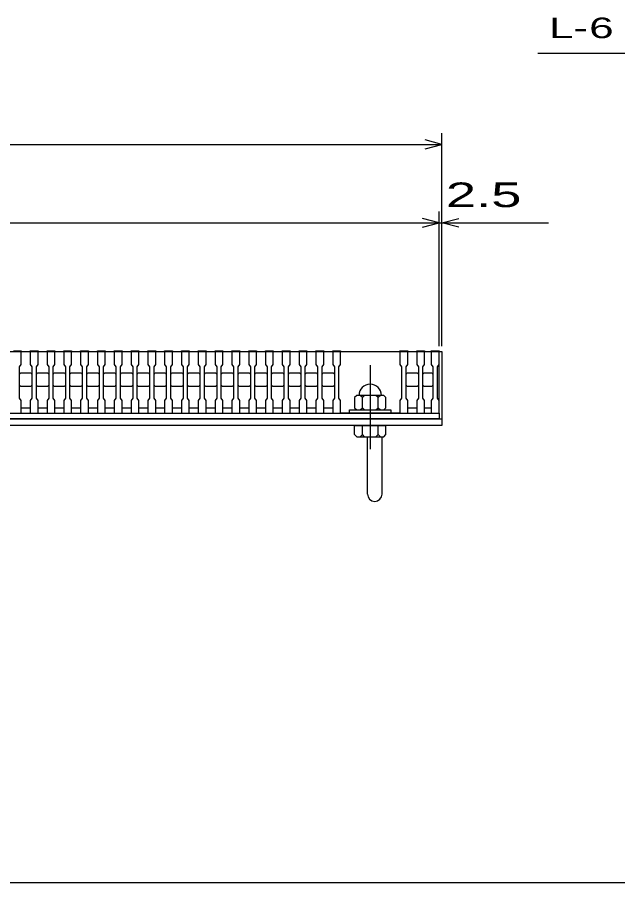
# Model space of a CAD drawing. Units: millimetres, scale not verified. Extents: x -1820 to 1731, y -1282 to 1054.
# Drawn here: x -730 to -194, y -1146 to -374 of the extents above; entities that cross this region are included whole.
import ezdxf
from ezdxf.enums import TextEntityAlignment as Align

# ---------------------------------------------------------------- set-up
doc = ezdxf.new("R2010")
doc.units = ezdxf.units.MM
doc.header["$LTSCALE"] = 10
doc.linetypes.add('CHAIN', pattern=[18.5, 12, -1.5, 3.5, -1.5])
for name, color, linetype, lineweight in [('0_2', 150, 'Continuous', 25), ('16', 3, 'Continuous', 25), ('19', 6, 'Continuous', 25), ('22', 4, 'Continuous', 25)]:
    doc.layers.add(name, color=color, linetype=linetype, lineweight=lineweight)
doc.styles.add('ベクトル', font='')
doc.styles.get('ベクトル').set_extended_font_data('ベクトル')

msp = doc.modelspace()

# ---------------------------------------------------------------- linework, layer by layer
at = {"layer": '0_2'}
msp.add_line((1731, -1146.5), (-1729, -1146.5), dxfattribs=at)
at = {"layer": '16'}
for p, q in [((-733, -671.8), (-726, -671.8)), ((-726, -671.8), (-726, -672.5)), ((-718, -672.5), (-718, -671.8)), ((-718, -671.8), (-711, -671.8)), ((-711, -671.8), (-711, -672.5)), ((-703, -672.5), (-703, -671.8)), ((-703, -671.8), (-696, -671.8)), ((-696, -671.8), (-696, -672.5)), ((-688, -672.5), (-688, -671.8)), ((-688, -671.8), (-681, -671.8)), ((-681, -671.8), (-681, -672.5)), ((-673, -672.5), (-673, -671.8)), ((-673, -671.8), (-666, -671.8)), ((-666, -671.8), (-666, -672.5)), ((-658, -672.5), (-658, -671.8)), ((-658, -671.8), (-651, -671.8)), ((-651, -671.8), (-651, -672.5)), ((-643, -672.5), (-643, -671.8)), ((-643, -671.8), (-636, -671.8)), ((-636, -671.8), (-636, -672.5)), ((-628, -672.5), (-628, -671.8)), ((-628, -671.8), (-621, -671.8)), ((-621, -671.8), (-621, -672.5)), ((-613, -672.5), (-613, -671.8)), ((-613, -671.8), (-606, -671.8)), ((-606, -671.8), (-606, -672.5)), ((-598, -672.5), (-598, -671.8)), ((-598, -671.8), (-591, -671.8)), ((-591, -671.8), (-591, -672.5)), ((-583, -672.5), (-583, -671.8)), ((-583, -671.8), (-576, -671.8)), ((-576, -671.8), (-576, -672.5)), ((-568, -672.5), (-568, -671.8)), ((-568, -671.8), (-561, -671.8)), ((-561, -671.8), (-561, -672.5)), ((-553, -672.5), (-553, -671.8)), ((-553, -671.8), (-546, -671.8)), ((-546, -671.8), (-546, -672.5)), ((-538, -672.5), (-538, -671.8)), ((-538, -671.8), (-531, -671.8)), ((-531, -671.8), (-531, -672.5)), ((-523, -672.5), (-523, -671.8)), ((-523, -671.8), (-516, -671.8)), ((-516, -671.8), (-516, -672.5)), ((-508, -672.5), (-508, -671.8)), ((-508, -671.8), (-501, -671.8)), ((-501, -671.8), (-501, -672.5)), ((-493, -672.5), (-493, -671.8)), ((-493, -671.8), (-486, -671.8)), ((-486, -671.8), (-486, -672.5)), ((-478, -672.5), (-478, -671.8)), ((-478, -671.8), (-471, -671.8)), ((-471, -671.8), (-471, -672.5)), ((-463, -672.5), (-463, -671.8)), ((-463, -671.8), (-456, -671.8)), ((-456, -671.8), (-456, -672.5)), ((-448, -672.5), (-448, -671.8)), ((-448, -671.8), (-441, -671.8)), ((-441, -671.8), (-441, -672.5)), ((-388, -672.5), (-388, -671.8)), ((-388, -671.8), (-381, -671.8)), ((-381, -671.8), (-381, -672.5)), ((-373, -672.5), (-373, -671.8)), ((-373, -671.8), (-366, -671.8)), ((-366, -671.8), (-366, -672.5)), ((-360, -672.5), (-360, -671.8)), ((-360, -671.8), (-353, -671.8)), ((-353, -671.8), (-353, -672.5)), ((-1348, -672.5), (-353, -672.5)), ((-726, -672.5), (-733, -672.5)), ((-726, -684), (-726, -672.5)), ((-718, -672.5), (-718, -684)), ((-711, -672.5), (-718, -672.5)), ((-711, -684), (-711, -672.5)), ((-703, -672.5), (-703, -684)), ((-696, -672.5), (-703, -672.5)), ((-696, -684), (-696, -672.5)), ((-688, -672.5), (-688, -684)), ((-681, -672.5), (-688, -672.5)), ((-681, -684), (-681, -672.5)), ((-673, -672.5), (-673, -684)), ((-666, -672.5), (-673, -672.5)), ((-666, -684), (-666, -672.5)), ((-658, -672.5), (-658, -684)), ((-651, -672.5), (-658, -672.5)), ((-651, -684), (-651, -672.5)), ((-643, -672.5), (-643, -684)), ((-636, -672.5), (-643, -672.5)), ((-636, -684), (-636, -672.5)), ((-628, -672.5), (-628, -684)), ((-621, -672.5), (-628, -672.5)), ((-621, -684), (-621, -672.5)), ((-613, -672.5), (-613, -684)), ((-606, -672.5), (-613, -672.5)), ((-606, -684), (-606, -672.5)), ((-598, -672.5), (-598, -684)), ((-591, -672.5), (-598, -672.5)), ((-591, -684), (-591, -672.5)), ((-583, -672.5), (-583, -684)), ((-576, -672.5), (-583, -672.5)), ((-576, -684), (-576, -672.5)), ((-568, -672.5), (-568, -684)), ((-561, -672.5), (-568, -672.5)), ((-561, -684), (-561, -672.5)), ((-553, -672.5), (-553, -684)), ((-546, -672.5), (-553, -672.5)), ((-546, -684), (-546, -672.5)), ((-538, -672.5), (-538, -684)), ((-531, -672.5), (-538, -672.5)), ((-531, -684), (-531, -672.5)), ((-523, -672.5), (-523, -684)), ((-516, -672.5), (-523, -672.5)), ((-516, -684), (-516, -672.5)), ((-508, -672.5), (-508, -684)), ((-501, -672.5), (-508, -672.5)), ((-501, -684), (-501, -672.5)), ((-493, -672.5), (-493, -684)), ((-486, -672.5), (-493, -672.5)), ((-486, -684), (-486, -672.5)), ((-478, -672.5), (-478, -684)), ((-471, -672.5), (-478, -672.5)), ((-471, -684), (-471, -672.5)), ((-463, -672.5), (-463, -684)), ((-456, -672.5), (-463, -672.5)), ((-456, -684), (-456, -672.5)), ((-448, -672.5), (-448, -684)), ((-441, -672.5), (-448, -672.5)), ((-441, -684), (-441, -672.5)), ((-441, -672.5), (-388, -672.5)), ((-388, -672.5), (-388, -684)), ((-381, -672.5), (-388, -672.5)), ((-381, -684), (-381, -672.5)), ((-373, -672.5), (-373, -684)), ((-366, -672.5), (-373, -672.5)), ((-366, -684), (-366, -672.5)), ((-360, -672.5), (-360, -684)), ((-353, -672.5), (-360, -672.5)), ((-353, -684), (-353, -672.5)), ((-353, -722.5), (-353, -672.5)), ((-727.5, -686), (-726, -684)), ((-727.5, -714), (-727.5, -686)), ((-718, -684), (-716.5, -686)), ((-716.5, -686), (-716.5, -714)), ((-712.5, -686), (-711, -684)), ((-712.5, -714), (-712.5, -686)), ((-703, -684), (-701.5, -686)), ((-701.5, -686), (-701.5, -714)), ((-697.5, -686), (-696, -684)), ((-697.5, -714), (-697.5, -686)), ((-688, -684), (-686.5, -686)), ((-686.5, -686), (-686.5, -714)), ((-682.5, -686), (-681, -684)), ((-682.5, -714), (-682.5, -686)), ((-673, -684), (-671.5, -686)), ((-671.5, -686), (-671.5, -714)), ((-667.5, -686), (-666, -684)), ((-667.5, -714), (-667.5, -686)), ((-658, -684), (-656.5, -686)), ((-656.5, -686), (-656.5, -714)), ((-652.5, -686), (-651, -684)), ((-652.5, -714), (-652.5, -686)), ((-643, -684), (-641.5, -686)), ((-641.5, -686), (-641.5, -714)), ((-637.5, -686), (-636, -684)), ((-637.5, -714), (-637.5, -686)), ((-628, -684), (-626.5, -686)), ((-626.5, -686), (-626.5, -714)), ((-622.5, -686), (-621, -684)), ((-622.5, -714), (-622.5, -686)), ((-613, -684), (-611.5, -686)), ((-611.5, -686), (-611.5, -714)), ((-607.5, -686), (-606, -684)), ((-607.5, -714), (-607.5, -686)), ((-598, -684), (-596.5, -686)), ((-596.5, -686), (-596.5, -714)), ((-592.5, -686), (-591, -684)), ((-592.5, -714), (-592.5, -686)), ((-583, -684), (-581.5, -686)), ((-581.5, -686), (-581.5, -714)), ((-577.5, -686), (-576, -684)), ((-577.5, -714), (-577.5, -686)), ((-568, -684), (-566.5, -686)), ((-566.5, -686), (-566.5, -714)), ((-562.5, -686), (-561, -684)), ((-562.5, -714), (-562.5, -686)), ((-553, -684), (-551.5, -686)), ((-551.5, -686), (-551.5, -714)), ((-547.5, -686), (-546, -684)), ((-547.5, -714), (-547.5, -686)), ((-538, -684), (-536.5, -686)), ((-536.5, -686), (-536.5, -714)), ((-532.5, -686), (-531, -684)), ((-532.5, -714), (-532.5, -686)), ((-523, -684), (-521.5, -686)), ((-521.5, -686), (-521.5, -714)), ((-517.5, -686), (-516, -684)), ((-517.5, -714), (-517.5, -686)), ((-508, -684), (-506.5, -686)), ((-506.5, -686), (-506.5, -714)), ((-502.5, -686), (-501, -684)), ((-502.5, -714), (-502.5, -686)), ((-493, -684), (-491.5, -686)), ((-491.5, -686), (-491.5, -714)), ((-487.5, -686), (-486, -684)), ((-487.5, -714), (-487.5, -686)), ((-478, -684), (-476.5, -686)), ((-476.5, -686), (-476.5, -714)), ((-472.5, -686), (-471, -684)), ((-472.5, -714), (-472.5, -686)), ((-463, -684), (-461.5, -686)), ((-461.5, -686), (-461.5, -714)), ((-457.5, -686), (-456, -684)), ((-457.5, -714), (-457.5, -686)), ((-448, -684), (-446.5, -686)), ((-446.5, -686), (-446.5, -714)), ((-442.5, -686), (-441, -684)), ((-442.5, -714), (-442.5, -686)), ((-388, -684), (-386.5, -686)), ((-386.5, -686), (-386.5, -714)), ((-382.5, -686), (-381, -684)), ((-382.5, -714), (-382.5, -686)), ((-373, -684), (-371.5, -686)), ((-371.5, -686), (-371.5, -714)), ((-367.5, -686), (-366, -684)), ((-367.5, -714), (-367.5, -686)), ((-360, -684), (-358.5, -686)), ((-358.5, -686), (-358.5, -714)), ((-354.5, -686), (-353, -684)), ((-354.5, -714), (-354.5, -686)), ((-727.5, -692.5), (-726.5, -691.5)), ((-726.5, -691.5), (-717.5, -691.5)), ((-717.5, -691.5), (-716.5, -692.5)), ((-712.5, -692.5), (-711.5, -691.5)), ((-711.5, -691.5), (-702.5, -691.5)), ((-702.5, -691.5), (-701.5, -692.5)), ((-697.5, -692.5), (-696.5, -691.5)), ((-696.5, -691.5), (-687.5, -691.5)), ((-687.5, -691.5), (-686.5, -692.5)), ((-682.5, -692.5), (-681.5, -691.5)), ((-681.5, -691.5), (-672.5, -691.5)), ((-672.5, -691.5), (-671.5, -692.5)), ((-667.5, -692.5), (-666.5, -691.5)), ((-666.5, -691.5), (-657.5, -691.5)), ((-657.5, -691.5), (-656.5, -692.5)), ((-652.5, -692.5), (-651.5, -691.5)), ((-651.5, -691.5), (-642.5, -691.5)), ((-642.5, -691.5), (-641.5, -692.5)), ((-637.5, -692.5), (-636.5, -691.5)), ((-636.5, -691.5), (-627.5, -691.5)), ((-627.5, -691.5), (-626.5, -692.5)), ((-622.5, -692.5), (-621.5, -691.5)), ((-621.5, -691.5), (-612.5, -691.5)), ((-612.5, -691.5), (-611.5, -692.5)), ((-607.5, -692.5), (-606.5, -691.5)), ((-606.5, -691.5), (-597.5, -691.5)), ((-597.5, -691.5), (-596.5, -692.5)), ((-592.5, -692.5), (-591.5, -691.5)), ((-591.5, -691.5), (-582.5, -691.5)), ((-582.5, -691.5), (-581.5, -692.5)), ((-577.5, -692.5), (-576.5, -691.5)), ((-576.5, -691.5), (-567.5, -691.5)), ((-567.5, -691.5), (-566.5, -692.5)), ((-562.5, -692.5), (-561.5, -691.5)), ((-561.5, -691.5), (-552.5, -691.5)), ((-552.5, -691.5), (-551.5, -692.5)), ((-547.5, -692.5), (-546.5, -691.5)), ((-546.5, -691.5), (-537.5, -691.5)), ((-537.5, -691.5), (-536.5, -692.5)), ((-532.5, -692.5), (-531.5, -691.5)), ((-531.5, -691.5), (-522.5, -691.5)), ((-522.5, -691.5), (-521.5, -692.5)), ((-517.5, -692.5), (-516.5, -691.5)), ((-516.5, -691.5), (-507.5, -691.5)), ((-507.5, -691.5), (-506.5, -692.5)), ((-502.5, -692.5), (-501.5, -691.5)), ((-501.5, -691.5), (-492.5, -691.5)), ((-492.5, -691.5), (-491.5, -692.5)), ((-487.5, -692.5), (-486.5, -691.5)), ((-486.5, -691.5), (-477.5, -691.5)), ((-477.5, -691.5), (-476.5, -692.5)), ((-472.5, -692.5), (-471.5, -691.5)), ((-471.5, -691.5), (-462.5, -691.5)), ((-462.5, -691.5), (-461.5, -692.5)), ((-457.5, -692.5), (-456.5, -691.5)), ((-456.5, -691.5), (-447.5, -691.5)), ((-447.5, -691.5), (-446.5, -692.5)), ((-382.5, -692.5), (-381.5, -691.5)), ((-381.5, -691.5), (-372.5, -691.5)), ((-372.5, -691.5), (-371.5, -692.5)), ((-367.5, -692.5), (-366.5, -691.5)), ((-366.5, -691.5), (-359.5, -691.5)), ((-359.5, -691.5), (-358.5, -692.5)), ((-726.5, -703.5), (-727.5, -702.5)), ((-716.5, -702.5), (-717.5, -703.5)), ((-711.5, -703.5), (-712.5, -702.5)), ((-701.5, -702.5), (-702.5, -703.5)), ((-696.5, -703.5), (-697.5, -702.5)), ((-686.5, -702.5), (-687.5, -703.5)), ((-681.5, -703.5), (-682.5, -702.5)), ((-671.5, -702.5), (-672.5, -703.5)), ((-666.5, -703.5), (-667.5, -702.5)), ((-656.5, -702.5), (-657.5, -703.5)), ((-651.5, -703.5), (-652.5, -702.5)), ((-641.5, -702.5), (-642.5, -703.5)), ((-636.5, -703.5), (-637.5, -702.5)), ((-626.5, -702.5), (-627.5, -703.5)), ((-621.5, -703.5), (-622.5, -702.5)), ((-611.5, -702.5), (-612.5, -703.5)), ((-606.5, -703.5), (-607.5, -702.5)), ((-596.5, -702.5), (-597.5, -703.5)), ((-591.5, -703.5), (-592.5, -702.5)), ((-581.5, -702.5), (-582.5, -703.5)), ((-576.5, -703.5), (-577.5, -702.5)), ((-566.5, -702.5), (-567.5, -703.5)), ((-561.5, -703.5), (-562.5, -702.5)), ((-551.5, -702.5), (-552.5, -703.5)), ((-546.5, -703.5), (-547.5, -702.5)), ((-536.5, -702.5), (-537.5, -703.5)), ((-531.5, -703.5), (-532.5, -702.5)), ((-521.5, -702.5), (-522.5, -703.5)), ((-516.5, -703.5), (-517.5, -702.5)), ((-506.5, -702.5), (-507.5, -703.5)), ((-501.5, -703.5), (-502.5, -702.5)), ((-491.5, -702.5), (-492.5, -703.5)), ((-486.5, -703.5), (-487.5, -702.5)), ((-476.5, -702.5), (-477.5, -703.5)), ((-471.5, -703.5), (-472.5, -702.5)), ((-461.5, -702.5), (-462.5, -703.5)), ((-456.5, -703.5), (-457.5, -702.5)), ((-446.5, -702.5), (-447.5, -703.5)), ((-381.5, -703.5), (-382.5, -702.5)), ((-371.5, -702.5), (-372.5, -703.5)), ((-366.5, -703.5), (-367.5, -702.5)), ((-358.5, -702.5), (-359.5, -703.5)), ((-717.5, -703.5), (-726.5, -703.5)), ((-702.5, -703.5), (-711.5, -703.5)), ((-687.5, -703.5), (-696.5, -703.5)), ((-672.5, -703.5), (-681.5, -703.5)), ((-657.5, -703.5), (-666.5, -703.5)), ((-642.5, -703.5), (-651.5, -703.5)), ((-627.5, -703.5), (-636.5, -703.5)), ((-612.5, -703.5), (-621.5, -703.5)), ((-597.5, -703.5), (-606.5, -703.5)), ((-582.5, -703.5), (-591.5, -703.5)), ((-567.5, -703.5), (-576.5, -703.5)), ((-552.5, -703.5), (-561.5, -703.5)), ((-537.5, -703.5), (-546.5, -703.5)), ((-522.5, -703.5), (-531.5, -703.5)), ((-507.5, -703.5), (-516.5, -703.5)), ((-492.5, -703.5), (-501.5, -703.5)), ((-477.5, -703.5), (-486.5, -703.5)), ((-462.5, -703.5), (-471.5, -703.5)), ((-447.5, -703.5), (-456.5, -703.5)), ((-372.5, -703.5), (-381.5, -703.5)), ((-359.5, -703.5), (-366.5, -703.5)), ((-726, -716), (-727.5, -714)), ((-726, -727.5), (-726, -716)), ((-716.5, -714), (-718, -716)), ((-718, -716), (-718, -727.5)), ((-711, -716), (-712.5, -714)), ((-711, -727.5), (-711, -716)), ((-701.5, -714), (-703, -716)), ((-703, -716), (-703, -727.5)), ((-696, -716), (-697.5, -714)), ((-696, -727.5), (-696, -716)), ((-686.5, -714), (-688, -716)), ((-688, -716), (-688, -727.5)), ((-681, -716), (-682.5, -714)), ((-681, -727.5), (-681, -716)), ((-671.5, -714), (-673, -716)), ((-673, -716), (-673, -727.5)), ((-666, -716), (-667.5, -714)), ((-666, -727.5), (-666, -716)), ((-656.5, -714), (-658, -716)), ((-658, -716), (-658, -727.5)), ((-651, -716), (-652.5, -714)), ((-651, -727.5), (-651, -716)), ((-641.5, -714), (-643, -716)), ((-643, -716), (-643, -727.5)), ((-636, -716), (-637.5, -714)), ((-636, -727.5), (-636, -716)), ((-626.5, -714), (-628, -716)), ((-628, -716), (-628, -727.5)), ((-621, -716), (-622.5, -714)), ((-621, -727.5), (-621, -716)), ((-611.5, -714), (-613, -716)), ((-613, -716), (-613, -727.5)), ((-606, -716), (-607.5, -714)), ((-606, -727.5), (-606, -716)), ((-596.5, -714), (-598, -716)), ((-598, -716), (-598, -727.5)), ((-591, -716), (-592.5, -714)), ((-591, -727.5), (-591, -716)), ((-581.5, -714), (-583, -716)), ((-583, -716), (-583, -727.5)), ((-576, -716), (-577.5, -714)), ((-576, -727.5), (-576, -716)), ((-566.5, -714), (-568, -716)), ((-568, -716), (-568, -727.5)), ((-561, -716), (-562.5, -714)), ((-561, -727.5), (-561, -716)), ((-551.5, -714), (-553, -716)), ((-553, -716), (-553, -727.5)), ((-546, -716), (-547.5, -714)), ((-546, -727.5), (-546, -716)), ((-536.5, -714), (-538, -716)), ((-538, -716), (-538, -727.5)), ((-531, -716), (-532.5, -714)), ((-531, -727.5), (-531, -716)), ((-521.5, -714), (-523, -716)), ((-523, -716), (-523, -727.5)), ((-516, -716), (-517.5, -714)), ((-516, -727.5), (-516, -716)), ((-506.5, -714), (-508, -716)), ((-508, -716), (-508, -727.5)), ((-501, -716), (-502.5, -714)), ((-501, -727.5), (-501, -716)), ((-491.5, -714), (-493, -716)), ((-493, -716), (-493, -727.5)), ((-486, -716), (-487.5, -714)), ((-486, -727.5), (-486, -716)), ((-476.5, -714), (-478, -716)), ((-478, -716), (-478, -727.5)), ((-471, -716), (-472.5, -714)), ((-471, -727.5), (-471, -716)), ((-461.5, -714), (-463, -716)), ((-463, -716), (-463, -727.5)), ((-456, -716), (-457.5, -714)), ((-456, -727.5), (-456, -716)), ((-446.5, -714), (-448, -716)), ((-448, -716), (-448, -727.5)), ((-441, -716), (-442.5, -714)), ((-441, -727.5), (-441, -716)), ((-426.5, -711.5), (-428.5, -713.5)), ((-428.5, -713.5), (-428.5, -722.5)), ((-402.5, -711.5), (-426.5, -711.5)), ((-421.5, -713.5), (-423.5, -711.5)), ((-419.5, -711.5), (-421.5, -713.5)), ((-421.5, -722.5), (-421.5, -713.5)), ((-407.5, -713.5), (-409.5, -711.5)), ((-405.5, -711.5), (-407.5, -713.5)), ((-407.5, -722.5), (-407.5, -713.5)), ((-400.5, -713.5), (-402.5, -711.5)), ((-400.5, -722.5), (-400.5, -713.5)), ((-386.5, -714), (-388, -716)), ((-388, -716), (-388, -727.5)), ((-381, -716), (-382.5, -714)), ((-381, -727.5), (-381, -716)), ((-371.5, -714), (-373, -716)), ((-373, -716), (-373, -727.5)), ((-366, -716), (-367.5, -714)), ((-366, -727.5), (-366, -716)), ((-358.5, -714), (-360, -716)), ((-360, -716), (-360, -727.5)), ((-353, -716), (-354.5, -714)), ((-353, -727.5), (-353, -716)), ((-726, -722.5), (-718, -722.5)), ((-711, -722.5), (-703, -722.5)), ((-696, -722.5), (-688, -722.5)), ((-681, -722.5), (-673, -722.5)), ((-666, -722.5), (-658, -722.5)), ((-651, -722.5), (-643, -722.5)), ((-636, -722.5), (-628, -722.5)), ((-621, -722.5), (-613, -722.5)), ((-606, -722.5), (-598, -722.5)), ((-591, -722.5), (-583, -722.5)), ((-576, -722.5), (-568, -722.5)), ((-561, -722.5), (-553, -722.5)), ((-546, -722.5), (-538, -722.5)), ((-531, -722.5), (-523, -722.5)), ((-516, -722.5), (-508, -722.5)), ((-501, -722.5), (-493, -722.5)), ((-486, -722.5), (-478, -722.5)), ((-471, -722.5), (-463, -722.5)), ((-456, -722.5), (-448, -722.5)), ((-433, -727.5), (-433, -724.5)), ((-433, -724.5), (-396, -724.5)), ((-428.5, -722.5), (-426.5, -724.5)), ((-423.5, -724.5), (-421.5, -722.5)), ((-421.5, -722.5), (-419.5, -724.5)), ((-409.5, -724.5), (-407.5, -722.5)), ((-407.5, -722.5), (-405.5, -724.5)), ((-402.5, -724.5), (-400.5, -722.5)), ((-396, -724.5), (-396, -727.5)), ((-381, -722.5), (-373, -722.5)), ((-366, -722.5), (-360, -722.5)), ((-1348, -727.5), (-353, -727.5)), ((-353, -732.5), (-1348, -732.5)), ((-733, -727.5), (-726, -727.5)), ((-718, -727.5), (-711, -727.5)), ((-703, -727.5), (-696, -727.5)), ((-688, -727.5), (-681, -727.5)), ((-673, -727.5), (-666, -727.5)), ((-658, -727.5), (-651, -727.5)), ((-643, -727.5), (-636, -727.5)), ((-628, -727.5), (-621, -727.5)), ((-613, -727.5), (-606, -727.5)), ((-598, -727.5), (-591, -727.5)), ((-583, -727.5), (-576, -727.5)), ((-568, -727.5), (-561, -727.5)), ((-553, -727.5), (-546, -727.5)), ((-538, -727.5), (-531, -727.5)), ((-523, -727.5), (-516, -727.5)), ((-508, -727.5), (-501, -727.5)), ((-493, -727.5), (-486, -727.5)), ((-478, -727.5), (-471, -727.5)), ((-463, -727.5), (-456, -727.5)), ((-448, -727.5), (-441, -727.5)), ((-388, -727.5), (-441, -727.5)), ((-396, -727.5), (-433, -727.5)), ((-388, -727.5), (-381, -727.5)), ((-373, -727.5), (-366, -727.5)), ((-360, -727.5), (-353, -727.5)), ((-353, -727.5), (-353, -732.5))]:
    msp.add_line(p, q, dxfattribs=at)
at = {"layer": '16', "linetype": 'CHAIN'}
msp.add_line((-414.5, -684.5), (-414.5, -759.5), dxfattribs=at)
at = {"layer": '16'}
msp.add_arc((-414.5, -711.5), 10, 0, 180, dxfattribs=at)
at = {"layer": '19'}
for p, q in [((-353, -672.5), (-350.5, -672.5)), ((-350.5, -672.5), (-350.5, -732.5)), ((-1350.5, -732.5), (-350.5, -732.5)), ((-350.5, -732.5), (-350.5, -738.5)), ((-350.5, -738.5), (-1350.5, -738.5)), ((-428.5, -746.5), (-428.5, -738.5)), ((-428.5, -738.5), (-400.5, -738.5)), ((-421.5, -746.5), (-421.5, -738.5)), ((-407.5, -746.5), (-407.5, -738.5)), ((-400.5, -746.5), (-400.5, -738.5)), ((-428.5, -746.5), (-426.5, -748.5)), ((-426.5, -748.5), (-402.5, -748.5)), ((-421.5, -746.5), (-423.5, -748.5)), ((-419.5, -748.5), (-421.5, -746.5)), ((-417, -799.61), (-417, -748.5)), ((-407.5, -746.5), (-409.5, -748.5)), ((-405.5, -748.5), (-407.5, -746.5)), ((-404, -799.61), (-404, -748.5)), ((-402.5, -748.5), (-400.5, -746.5))]:
    msp.add_line(p, q, dxfattribs=at)
msp.add_arc((-410.5, -799.61), 6.5, 180, 0, dxfattribs=at)
at = {"layer": '22'}
for p, q in [((-265, -406), (-65, -406)), ((-350.5, -667.5), (-350.5, -477.5)), ((-350.5, -487.5), (-365.5, -483.5)), ((-1350.5, -487.5), (-350.5, -487.5)), ((-365.5, -491.5), (-350.5, -487.5)), ((-353, -667.5), (-353, -547.5)), ((-350.5, -667.5), (-350.5, -547.5)), ((-353, -557.5), (-368, -553.5)), ((-350.5, -557.5), (-335.5, -553.5)), ((-1348, -557.5), (-353, -557.5)), ((-368, -561.5), (-353, -557.5)), ((-353, -557.5), (-350.5, -557.5)), ((-335.5, -561.5), (-350.5, -557.5)), ((-350.5, -557.5), (-255.5, -557.5))]:
    msp.add_line(p, q, dxfattribs=at)

# ---------------------------------------------------------------- texts
at = {"layer": '22', "color": 2, "style": 'ベクトル'}
for s, height, width, p in [('L-', 18.33, 1.6, (-255, -383.5)), (' 6 ', 18.33, 1.6, (-230, -383.5)), (' 2.5 ', 21.99, 1.65, (-360.5, -532.5))]:
    msp.add_text(s, height=height, dxfattribs=dict(at, width=width)).set_placement(p, align=Align.MIDDLE_LEFT)

doc.saveas('drawing.dxf')
